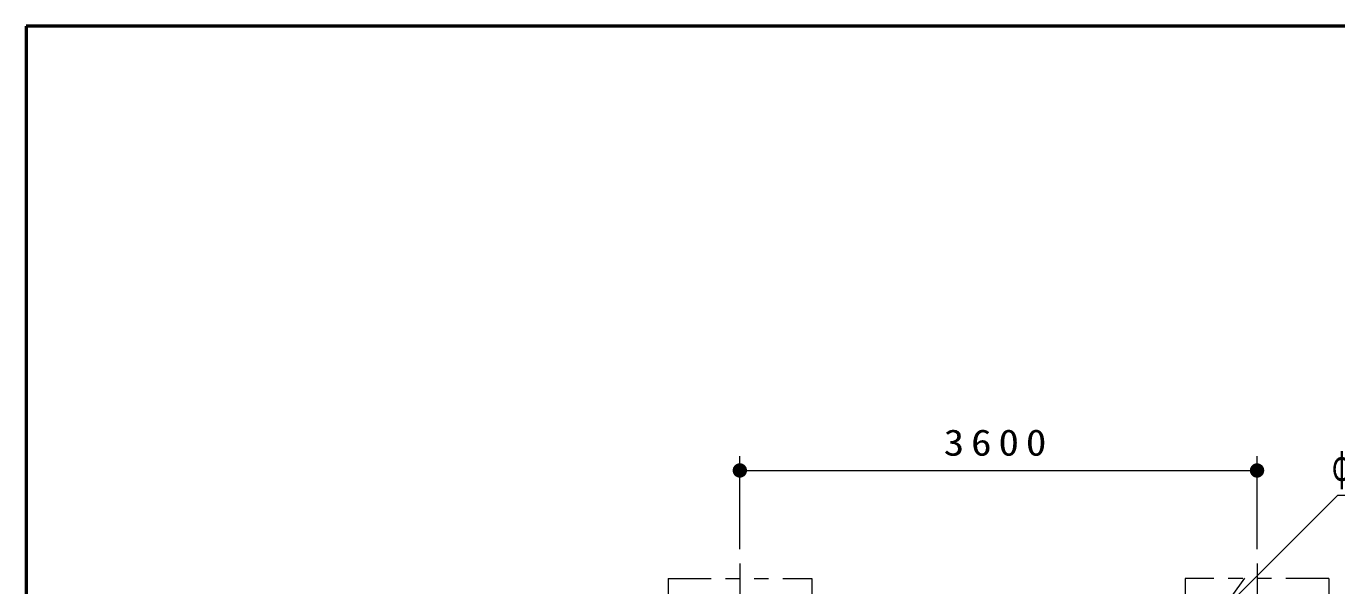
# Model space of a CAD drawing. Units: millimetres on the paper, with parts at other scales. Extents: x -365 to 0, y 0 to 257.
# Drawn here: x -365 to -273.8, y 218 to 257 of the extents above; entities that cross this region are included whole.
import ezdxf

# ---------------------------------------------------------------- set-up
doc = ezdxf.new("R2010")
doc.units = ezdxf.units.MM
doc.linetypes.add('USER2', pattern=[6, 3, -1, 1, -1])
doc.linetypes.add('USER3', pattern=[8, 3, -1, 1, -1, 1, -1])
doc.layers.add('1_100', color=7, linetype='Continuous', lineweight=25)
doc.layers.add('NAKAMURA図枠', color=7, linetype='Continuous', lineweight=13)
doc.styles.add('ＭＳ ゴシック', font='')
doc.styles.get('ＭＳ ゴシック').set_extended_font_data('MS Gothic')

# ---------------------------------------------------------------- blocks, each defined once
blk = doc.blocks.new('filled_dot')
at = {"color": 0, "linetype": 'Continuous', "lineweight": -2, "const_width": 1.25}
blk.add_lwpolyline([(-0.625, 0, 1), (0.625, 0, 1)], format="xyb", close=True, dxfattribs=at)

msp = doc.modelspace()

# ---------------------------------------------------------------- linework, layer by layer
at = {"layer": '1_100', "lineweight": 13}
for p, q in [((-315.329, 220.601), (-315.329, 227.069)), ((-279.329, 220.601), (-279.329, 227.069)), ((-315.329, 226.069), (-279.329, 226.069)), ((-281.944, 216.101), (-280.176, 218.576)), ((-281.944, 216.101), (-279.823, 218.223))]:
    msp.add_line(p, q, dxfattribs=at)
at = {"layer": '1_100', "linetype": 'USER2', "lineweight": 13}
for p, q in [((-315.329, 219.601), (-315.329, 170.754)), ((-279.329, 219.601), (-279.329, 170.754))]:
    msp.add_line(p, q, dxfattribs=at)
at = {"layer": '1_100', "color": 2, "linetype": 'USER3', "lineweight": 13}
for p, q in [((-320.329, 218.558), (-320.329, 208.558)), ((-320.329, 218.558), (-310.329, 218.558)), ((-310.329, 218.558), (-310.329, 208.558)), ((-284.329, 218.558), (-284.329, 208.558)), ((-274.329, 218.558), (-284.329, 218.558)), ((-274.329, 218.558), (-274.329, 208.558))]:
    msp.add_line(p, q, dxfattribs=at)
at = {"layer": '1_100', "lineweight": 13}
msp.add_lwpolyline([(-281.944, 216.101), (-273.696, 224.35), (-246.696, 224.35)], dxfattribs=at)
at = {"layer": 'NAKAMURA図枠', "lineweight": 50}
for p, q in [((-365, 257), (-365, 0)), ((0, 257), (-365, 257))]:
    msp.add_line(p, q, dxfattribs=at)

# ---------------------------------------------------------------- block references
at = {"layer": '1_100', "lineweight": 13, "xscale": 0.4, "yscale": 0.4}
msp.add_blockref('filled_dot', (-315.329, 226.069), dxfattribs=at)
at = {"layer": '1_100', "lineweight": 13, "xscale": 0.4, "yscale": 0.4, "rotation": 180}
msp.add_blockref('filled_dot', (-279.329, 226.069), dxfattribs=at)

# ---------------------------------------------------------------- texts
at = {"layer": '1_100', "style": 'ＭＳ ゴシック'}
for s, insert, char_height, attachment_point in [('\\T1.33;\\W1.15;3600', (-297.329, 227.069), 1.833, 8), ('\\T1.64;\\W0.6;φ４８．６Ｘ３．５', (-274.113, 226.15), 2.199, 4)]:
    msp.add_mtext(s, dxfattribs=dict(at, insert=insert, char_height=char_height, attachment_point=attachment_point))

doc.saveas('drawing.dxf')
